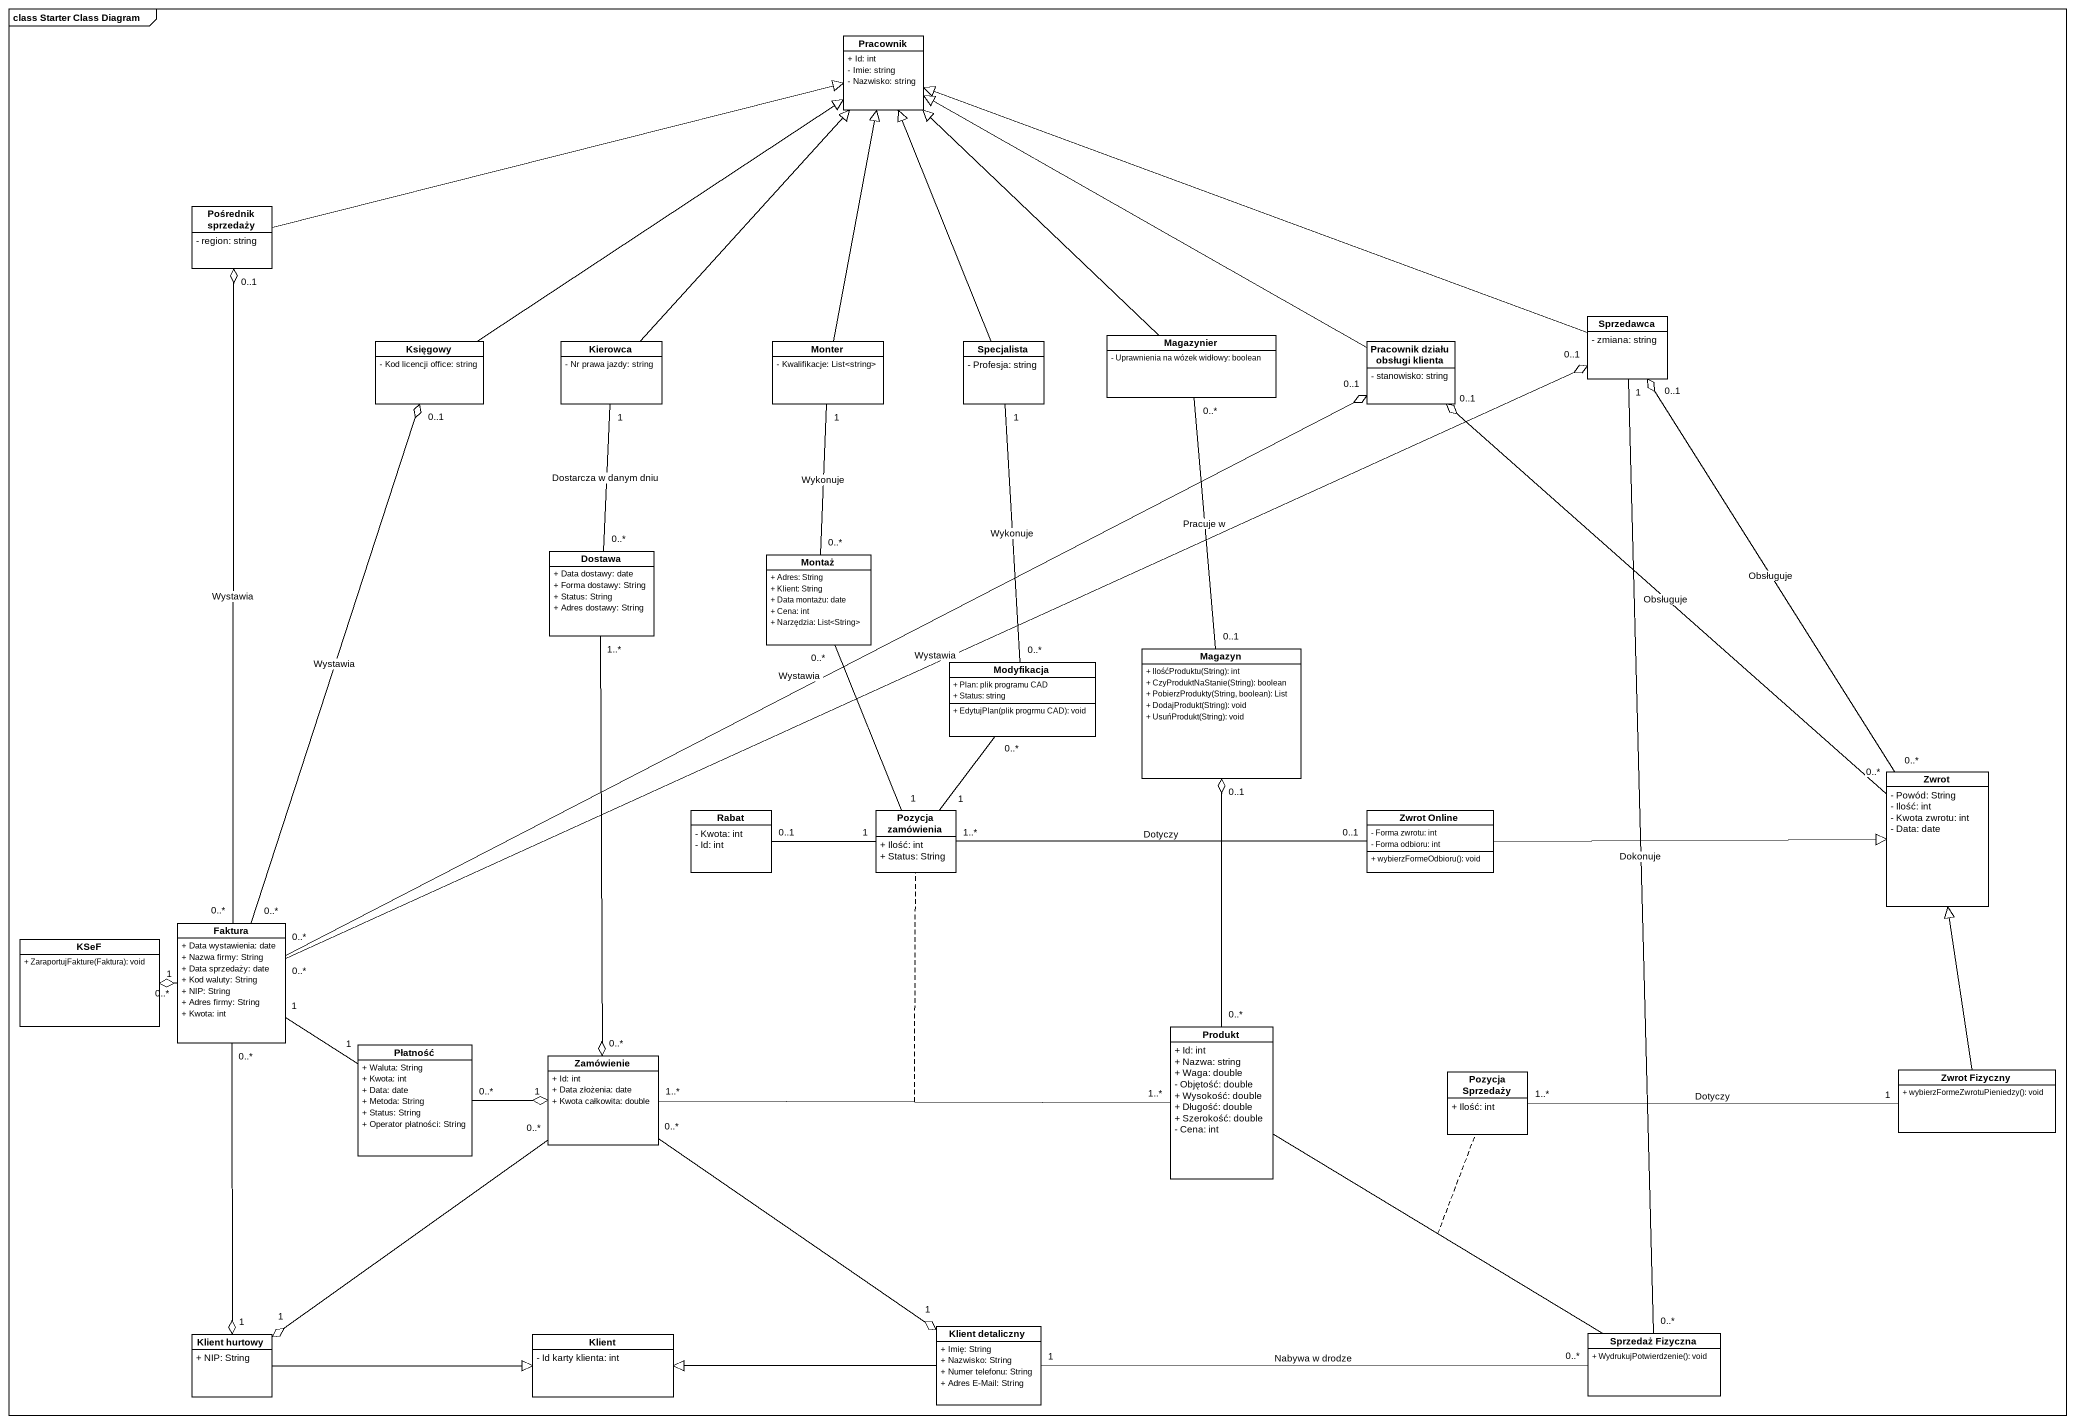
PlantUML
@startuml
mainframe class Starter Class Diagram
hide circle
hide empty members
skinparam classAttributeIconSize 0
class Pracownik {
  + Id: int
  - Imie: string
  - Nazwisko: string
}
class "Pośrednik sprzedaży" as Pośrednik_sprzedaży {
  - region: string
}
class Sprzedawca {
  - zmiana: string
}
class Księgowy {
  - Kod licencji office: string
}
class Kierowca {
  - Nr prawa jazdy: string
}
class Monter {
  - Kwalifikacje: List<string>
}
class Specjalista {
  - Profesja: string
}
class Magazynier {
  - Uprawnienia na wózek widłowy: boolean
}
class "Pracownik działu obsługi klienta" as Pracownik_działu_obsługi {
  - stanowisko: string
}
class Dostawa {
  + Data dostawy: date
  + Forma dostawy: String
  + Status: String
  + Adres dostawy: String
}
class Montaż {
  + Adres: String
  + Klient: String
  + Data montażu: date
  + Cena: int
  + Narzędzia: List<String>
}
class Magazyn {
  + IlośćProduktu(String): int
  + CzyProduktNaStanie(String): boolean
  + PobierzProdukty(String, boolean): List
  + DodajProdukt(String): void
  + UsuńProdukt(String): void
}
class Modyfikacja {
  + Plan: plik programu CAD
  + Status: string
  + EdytujPlan(plik progrmu CAD): void
}
class Rabat {
  - Kwota: int
  - Id: int
}
class "Pozycja zamówienia" as Pozycja_zamówienia {
  + Ilość: int
  + Status: String
}
class "Zwrot Online" as Zwrot_Online {
  - Forma zwrotu: int
  - Forma odbioru: int
  + wybierzFormeOdbioru(): void
}
class Zwrot {
  - Powód: String
  - Ilość: int
  - Kwota zwrotu: int
  - Data: date
}
class Faktura {
  + Data wystawienia: date
  + Nazwa firmy: String
  + Data sprzedaży: date
  + Kod waluty: String
  + NIP: String
  + Adres firmy: String
  + Kwota: int
}
class KSeF {
  + ZaraportujFakture(Faktura): void
}
class Płatność {
  + Waluta: String
  + Kwota: int
  + Data: date
  + Metoda: String
  + Status: String
  + Operator płatności: String
}
class Produkt {
  + Id: int
  + Nazwa: string
  + Waga: double
  - Objętość: double
  + Wysokość: double
  + Długość: double
  + Szerokość: double
  - Cena: int
}
class Zamówienie {
  + Id: int
  + Data złożenia: date
  + Kwota całkowita: double
}
class "Pozycja Sprzedaży" as Pozycja_Sprzedaży {
  + Ilość: int
}
class "Zwrot Fizyczny" as Zwrot_Fizyczny {
  + wybierzFormeZwrotuPieniedzy(): void
}
class "Klient hurtowy" as Klient_hurtowy {
  + NIP: String
}
class Klient {
  - Id karty klienta: int
}
class "Klient detaliczny" as Klient_detaliczny {
  + Imię: String
  + Nazwisko: String
  + Numer telefonu: String
  + Adres E-Mail: String
}
class "Sprzedaż Fizyczna" as Sprzedaż_Fizyczna {
  + WydrukujPotwierdzenie(): void
}
Pośrednik_sprzedaży -right-|> Pracownik
Sprzedawca -left-|> Pracownik
Sprzedawca "1" -- "0..*" Sprzedaż_Fizyczna : Dokonuje
Księgowy -up-|> Pracownik
Kierowca -up-|> Pracownik
Monter -up-|> Pracownik
Specjalista -up-|> Pracownik
Magazynier -up-|> Pracownik
Pracownik_działu_obsługi -left-|> Pracownik
Dostawa "0..*" -up- "1" Kierowca : Dostarcza w danym dniu
Dostawa "1..*" --o "0..*" Zamówienie
Montaż "0..*" -up- "1" Monter : Wykonuje
Magazyn "0..1" -up- "0..*" Magazynier : Pracuje w
Modyfikacja "0..*" -up- "1" Specjalista : Wykonuje
Modyfikacja "0..*" -- "1" Pozycja_zamówienia
Rabat "0..1" -right- "1" Pozycja_zamówienia
Pozycja_zamówienia "1" -up- "0..*" Montaż
Zwrot_Online "0..1" -left- "1..*" Pozycja_zamówienia : Dotyczy
Zwrot_Online -right-|> Zwrot
Zwrot "0..*" -up-o "0..1" Sprzedawca : Obsługuje
Zwrot "0..*" -up-o "0..1" Pracownik_działu_obsługi : Obsługuje
Faktura "0..*" -up-o "0..1" Pośrednik_sprzedaży : Wystawia
Faktura "0..*" -right-o "0..1" Sprzedawca : Wystawia
Faktura "0..*" -up-o "0..1" Księgowy : Wystawia
Faktura "0..*" -right-o "0..1" Pracownik_działu_obsługi : Wystawia
Faktura "0..*" -left-o "1" KSeF
Faktura "0..*" --o "1" Klient_hurtowy
Płatność "1" -up- "1" Faktura
Płatność "0..*" -right-o "1" Zamówienie
Produkt "0..*" -up-o "0..1" Magazyn
Zamówienie "1..*" -right- "1..*" Produkt
(Zamówienie, Produkt) .. Pozycja_zamówienia
Zamówienie "0..*" --o "1" Klient_hurtowy
Zamówienie "0..*" --o "1" Klient_detaliczny
Pozycja_Sprzedaży "1..*" -right- "1" Zwrot_Fizyczny : Dotyczy
Zwrot_Fizyczny -up-|> Zwrot
Klient_hurtowy -right-|> Klient
Klient_detaliczny -left-|> Klient
Klient_detaliczny "1" -right- "0..*" Sprzedaż_Fizyczna : Nabywa w drodze
Sprzedaż_Fizyczna -up- Produkt
(Sprzedaż_Fizyczna, Produkt) .. Pozycja_Sprzedaży
@enduml
